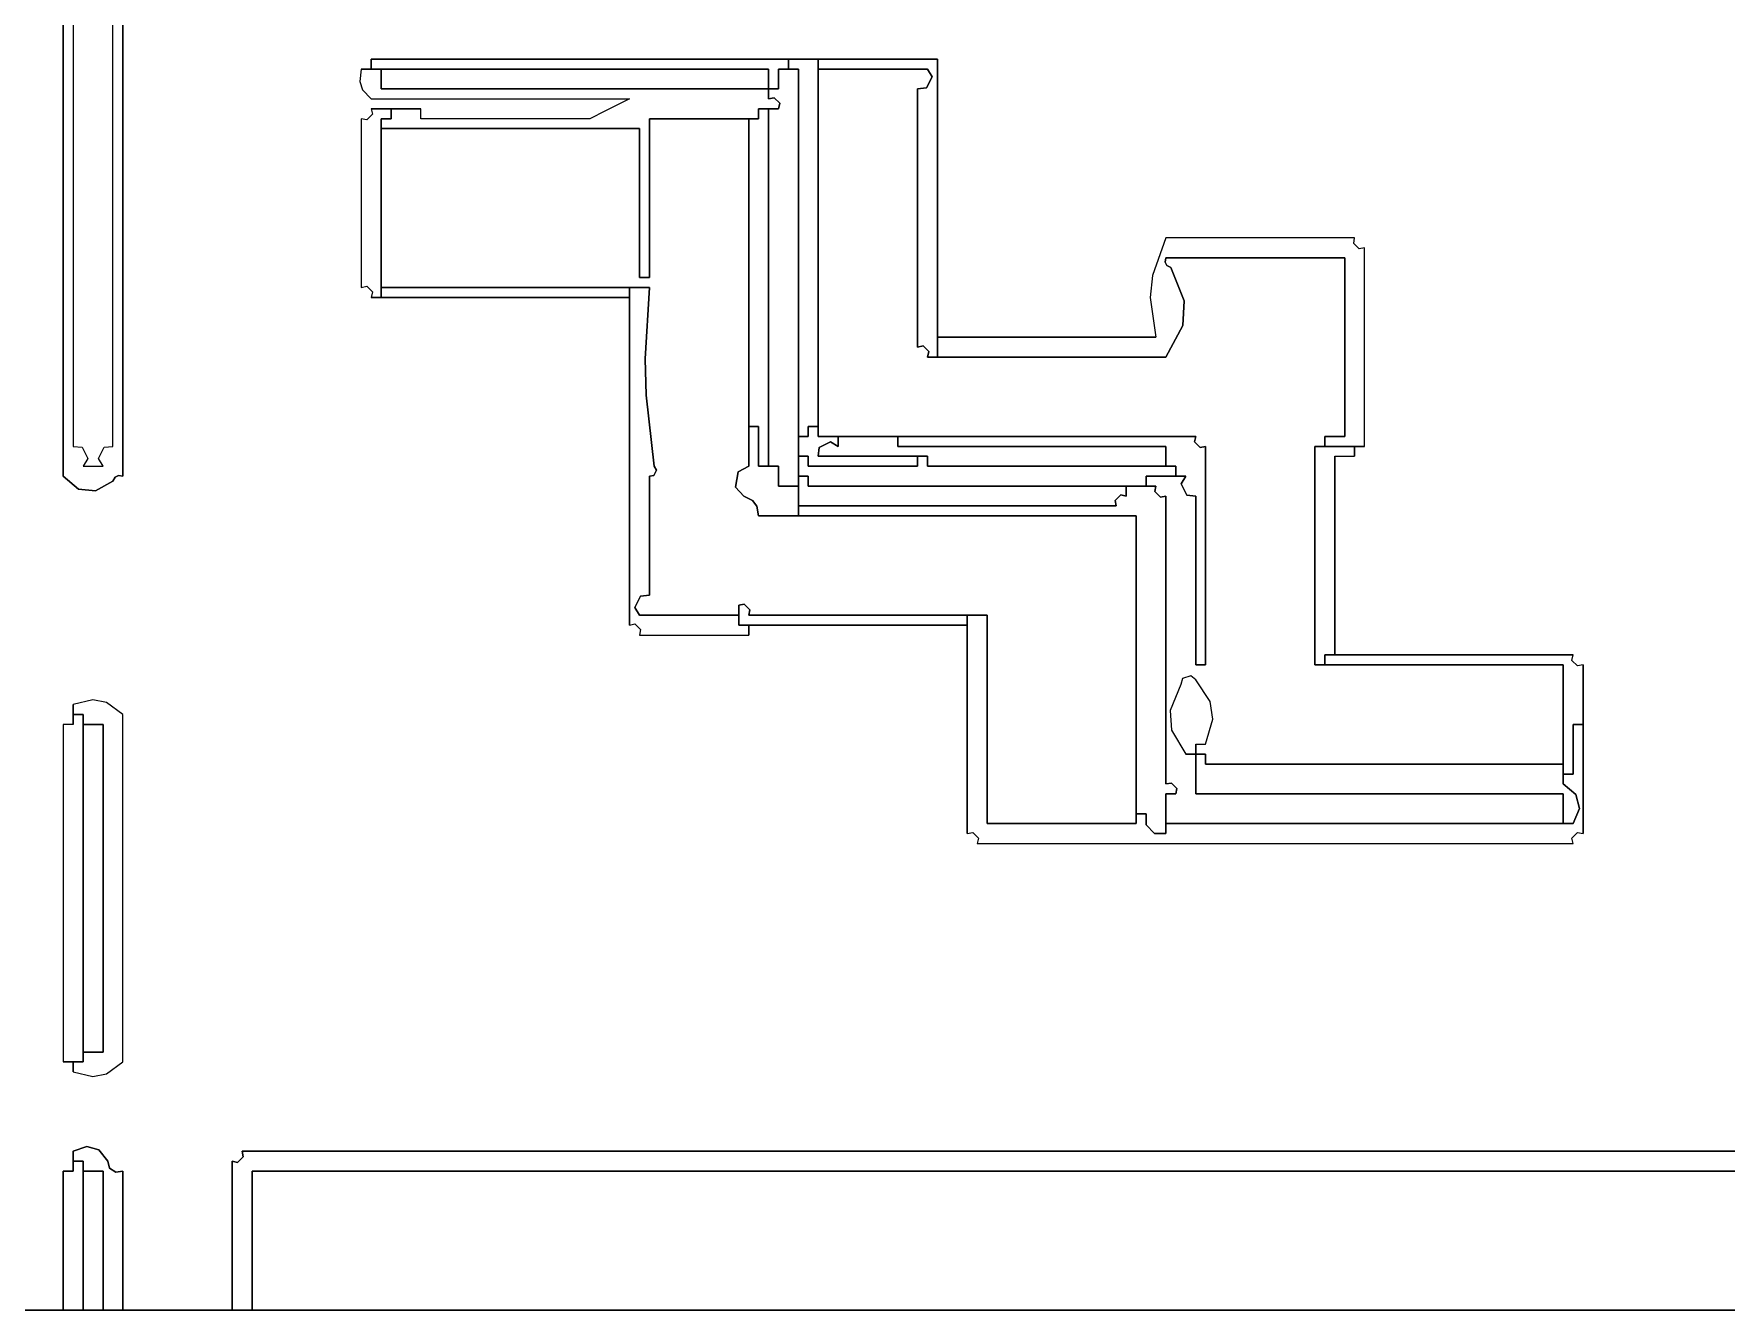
# Model space of a CAD drawing. Extents: x 0.01 to 7.89, y -0.01 to 3.53.
# Drawn here: x 1.445 to 3.812, y -0.014 to 1.772 of the extents above; entities that cross this region are included whole.
import ezdxf

# ---------------------------------------------------------------- set-up
doc = ezdxf.new("R2010")
doc.units = 0
doc.header["$LTSCALE"] = 0.40404
doc.layers.get('0').update_dxf_attribs({"linetype": 'CONTINUOUS'})

msp = doc.modelspace()

# ---------------------------------------------------------------- linework, layer by layer
for p, q in [((1.500342, 1.969893), (1.500342, 1.711501)), ((1.55591, 1.711501), (1.55591, 1.969893)), ((1.569802, 1.969893), (1.569802, 1.697609)), ((1.569802, 1.697609), (1.569802, 1.969893)), ((1.48645, 1.686495), (1.48645, 1.953223)), ((1.48645, 1.953223), (1.48645, 1.686495)), ((2.50057, 1.736507), (1.917103, 1.736507)), ((1.917103, 1.736507), (2.50057, 1.736507)), ((2.50057, 1.736507), (1.917103, 1.736507)), ((1.917103, 1.736507), (1.917103, 1.722615)), ((1.917103, 1.722615), (1.917103, 1.736507)), ((1.917103, 1.736507), (1.917103, 1.722615)), ((2.50057, 1.722615), (2.50057, 1.736507)), ((2.50057, 1.736507), (2.50057, 1.722615)), ((2.50057, 1.722615), (2.50057, 1.736507)), ((2.542246, 1.736507), (2.50057, 1.736507)), ((2.50057, 1.736507), (2.542246, 1.736507)), ((2.542246, 1.736507), (2.50057, 1.736507)), ((2.50057, 1.736507), (2.50057, 1.722615)), ((2.50057, 1.722615), (2.50057, 1.736507)), ((2.50057, 1.736507), (2.50057, 1.722615)), ((2.542246, 1.222501), (2.542246, 1.736507)), ((2.542246, 1.736507), (2.542246, 1.222501)), ((2.542246, 1.222501), (2.542246, 1.736507)), ((2.70895, 1.736507), (2.542246, 1.736507)), ((2.542246, 1.736507), (2.70895, 1.736507)), ((2.70895, 1.736507), (2.542246, 1.736507)), ((2.542246, 1.736507), (2.542246, 1.722615)), ((2.542246, 1.722615), (2.542246, 1.736507)), ((2.542246, 1.736507), (2.542246, 1.722615)), ((2.70895, 1.319745), (2.70895, 1.736507)), ((2.70895, 1.736507), (2.70895, 1.319745)), ((2.70895, 1.319745), (2.70895, 1.736507)), ((1.500342, 1.711501), (1.500342, 1.194717)), ((1.55591, 1.194717), (1.55591, 1.711501)), ((1.903211, 1.722615), (1.901228, 1.705155)), ((1.901228, 1.705155), (1.905041, 1.693716)), ((1.930995, 1.722615), (1.903211, 1.722615)), ((1.903211, 1.722615), (1.930995, 1.722615)), ((1.930995, 1.722615), (1.903211, 1.722615)), ((1.917103, 1.722615), (2.472785, 1.722615)), ((2.472785, 1.722615), (1.917103, 1.722615)), ((1.917103, 1.722615), (2.472785, 1.722615)), ((1.930995, 1.69483), (1.930995, 1.722615)), ((1.930995, 1.722615), (1.930995, 1.69483)), ((1.930995, 1.69483), (1.930995, 1.722615)), ((2.472785, 1.722615), (1.930995, 1.722615)), ((1.930995, 1.722615), (2.472785, 1.722615)), ((2.472785, 1.722615), (1.930995, 1.722615)), ((1.930995, 1.722615), (1.930995, 1.69483)), ((1.930995, 1.69483), (1.930995, 1.722615)), ((1.930995, 1.722615), (1.930995, 1.69483)), ((2.472785, 1.722615), (2.472785, 1.69483)), ((2.472785, 1.69483), (2.472785, 1.722615)), ((2.472785, 1.722615), (2.472785, 1.69483)), ((2.472785, 1.69483), (2.472785, 1.722615)), ((2.472785, 1.722615), (2.472785, 1.69483)), ((2.472785, 1.69483), (2.472785, 1.722615)), ((2.486678, 1.711501), (2.486678, 1.722615)), ((2.486678, 1.722615), (2.50057, 1.722615)), ((2.50057, 1.722615), (2.486678, 1.722615)), ((2.486678, 1.722615), (2.50057, 1.722615)), ((2.514462, 1.722615), (2.486678, 1.722615)), ((2.486678, 1.722615), (2.514462, 1.722615)), ((2.514462, 1.722615), (2.486678, 1.722615)), ((2.486678, 1.722615), (2.486678, 1.711501)), ((2.486678, 1.705944), (2.486678, 1.711501)), ((2.486678, 1.711501), (2.486678, 1.705944)), ((2.486678, 1.69483), (2.486678, 1.705944)), ((2.486678, 1.705944), (2.486678, 1.69483)), ((2.50057, 1.722615), (2.514462, 1.722615)), ((2.514462, 1.722615), (2.50057, 1.722615)), ((2.50057, 1.722615), (2.514462, 1.722615)), ((2.514462, 1.722615), (2.514462, 1.208609)), ((2.514462, 1.208609), (2.514462, 1.722615)), ((2.514462, 1.722615), (2.514462, 1.208609)), ((2.514462, 1.139148), (2.514462, 1.722615)), ((2.514462, 1.722615), (2.514462, 1.139148)), ((2.514462, 1.139148), (2.514462, 1.722615)), ((2.542246, 1.722615), (2.695058, 1.722615)), ((2.695058, 1.722615), (2.542246, 1.722615)), ((2.542246, 1.722615), (2.695058, 1.722615)), ((2.695058, 1.722615), (2.542246, 1.722615)), ((2.542246, 1.722615), (2.695058, 1.722615)), ((2.695058, 1.722615), (2.542246, 1.722615)), ((2.542246, 1.722615), (2.542246, 1.208609)), ((2.542246, 1.208609), (2.542246, 1.722615)), ((2.542246, 1.722615), (2.542246, 1.208609)), ((2.701408, 1.711934), (2.69352, 1.696159)), ((2.69352, 1.696159), (2.701408, 1.711934)), ((2.695058, 1.722615), (2.701408, 1.711934)), ((2.701408, 1.711934), (2.695058, 1.722615)), ((1.48645, 1.15304), (1.48645, 1.686495)), ((1.48645, 1.686495), (1.48645, 1.15304)), ((1.569802, 1.697609), (1.569802, 1.15304)), ((1.569802, 1.15304), (1.569802, 1.697609)), ((1.905041, 1.693716), (1.917103, 1.680938)), ((1.917103, 1.680938), (2.061581, 1.680938)), ((2.472785, 1.69483), (1.930995, 1.69483)), ((1.930995, 1.69483), (2.472785, 1.69483)), ((2.472785, 1.69483), (1.930995, 1.69483)), ((1.930995, 1.69483), (2.472785, 1.69483)), ((2.472785, 1.69483), (1.930995, 1.69483)), ((1.930995, 1.69483), (2.472785, 1.69483)), ((2.061581, 1.680938), (2.133819, 1.680938)), ((2.133819, 1.680938), (2.278297, 1.680938)), ((2.278297, 1.680938), (2.256069, 1.669825)), ((2.472785, 1.680938), (2.472785, 1.69483)), ((2.472785, 1.69483), (2.472785, 1.680938)), ((2.472785, 1.680938), (2.472785, 1.69483)), ((2.472785, 1.69483), (2.486678, 1.69483)), ((2.486678, 1.69483), (2.472785, 1.69483)), ((2.472785, 1.69483), (2.486678, 1.69483)), ((2.486678, 1.69483), (2.472785, 1.69483)), ((2.472785, 1.69483), (2.486678, 1.69483)), ((2.486678, 1.69483), (2.472785, 1.69483)), ((2.472785, 1.69483), (2.472785, 1.680938)), ((2.472785, 1.680938), (2.472785, 1.69483)), ((2.472785, 1.69483), (2.472785, 1.680938)), ((2.480464, 1.682612), (2.472785, 1.680938)), ((2.472785, 1.680938), (2.480464, 1.682612)), ((2.488351, 1.674725), (2.480464, 1.682612)), ((2.480464, 1.682612), (2.488351, 1.674725)), ((2.69352, 1.696159), (2.681166, 1.69483)), ((2.681166, 1.69483), (2.69352, 1.696159)), ((2.681166, 1.69483), (2.681166, 1.550353)), ((2.681166, 1.550353), (2.681166, 1.69483)), ((1.918777, 1.659368), (1.91089, 1.651481)), ((1.944887, 1.667046), (1.917103, 1.667046)), ((1.917103, 1.667046), (1.944887, 1.667046)), ((1.944887, 1.667046), (1.917103, 1.667046)), ((1.917103, 1.667046), (1.918777, 1.659368)), ((1.944887, 1.653154), (1.944887, 1.667046)), ((1.944887, 1.667046), (1.944887, 1.653154)), ((1.944887, 1.653154), (1.944887, 1.667046)), ((1.986564, 1.667046), (1.944887, 1.667046)), ((1.944887, 1.667046), (1.986564, 1.667046)), ((1.986564, 1.667046), (1.944887, 1.667046)), ((1.944887, 1.667046), (1.944887, 1.653154)), ((1.944887, 1.653154), (1.944887, 1.667046)), ((1.944887, 1.667046), (1.944887, 1.653154)), ((1.986564, 1.66149), (1.986564, 1.667046)), ((1.986564, 1.658711), (1.986564, 1.66149)), ((1.986564, 1.653154), (1.986564, 1.658711)), ((2.244956, 1.664268), (2.222729, 1.653154)), ((2.256069, 1.669825), (2.244956, 1.664268)), ((2.458893, 1.66149), (2.458893, 1.667046)), ((2.458893, 1.667046), (2.486678, 1.667046)), ((2.486678, 1.667046), (2.458893, 1.667046)), ((2.458893, 1.667046), (2.486678, 1.667046)), ((2.472785, 1.667046), (2.458893, 1.667046)), ((2.458893, 1.667046), (2.472785, 1.667046)), ((2.472785, 1.667046), (2.458893, 1.667046)), ((2.458893, 1.667046), (2.458893, 1.66149)), ((2.458893, 1.658711), (2.458893, 1.66149)), ((2.458893, 1.66149), (2.458893, 1.658711)), ((2.458893, 1.653154), (2.458893, 1.658711)), ((2.458893, 1.658711), (2.458893, 1.653154)), ((2.472785, 1.166932), (2.472785, 1.667046)), ((2.472785, 1.667046), (2.472785, 1.166932)), ((2.472785, 1.166932), (2.472785, 1.667046)), ((2.486678, 1.667046), (2.472785, 1.667046)), ((2.472785, 1.667046), (2.486678, 1.667046)), ((2.486678, 1.667046), (2.472785, 1.667046)), ((2.472785, 1.667046), (2.472785, 1.166932)), ((2.472785, 1.166932), (2.472785, 1.667046)), ((2.472785, 1.667046), (2.472785, 1.166932)), ((2.486678, 1.667046), (2.488351, 1.674725)), ((2.488351, 1.674725), (2.486678, 1.667046)), ((1.91089, 1.651481), (1.903211, 1.653154)), ((1.903211, 1.653154), (1.903211, 1.558688)), ((1.930995, 1.403097), (1.930995, 1.653154)), ((1.930995, 1.653154), (1.930995, 1.403097)), ((1.930995, 1.403097), (1.930995, 1.653154)), ((1.930995, 1.653154), (1.936552, 1.653154)), ((1.936552, 1.653154), (1.930995, 1.653154)), ((1.930995, 1.653154), (1.930995, 1.639262)), ((1.930995, 1.639262), (1.930995, 1.653154)), ((1.930995, 1.653154), (1.930995, 1.639262)), ((1.930995, 1.639262), (2.292189, 1.639262)), ((2.292189, 1.639262), (1.930995, 1.639262)), ((1.930995, 1.639262), (2.292189, 1.639262)), ((2.292189, 1.639262), (1.930995, 1.639262)), ((1.930995, 1.639262), (2.292189, 1.639262)), ((2.292189, 1.639262), (1.930995, 1.639262)), ((1.930995, 1.639262), (1.930995, 1.416989)), ((1.930995, 1.416989), (1.930995, 1.639262)), ((1.930995, 1.639262), (1.930995, 1.416989)), ((1.936552, 1.653154), (1.939331, 1.653154)), ((1.939331, 1.653154), (1.936552, 1.653154)), ((1.939331, 1.653154), (1.944887, 1.653154)), ((1.944887, 1.653154), (1.939331, 1.653154)), ((2.08103, 1.653154), (1.986564, 1.653154)), ((2.128263, 1.653154), (2.08103, 1.653154)), ((2.222729, 1.653154), (2.128263, 1.653154)), ((2.292189, 1.639262), (2.292189, 1.55591)), ((2.292189, 1.55591), (2.292189, 1.639262)), ((2.306081, 1.653154), (2.458893, 1.653154)), ((2.458893, 1.653154), (2.306081, 1.653154)), ((2.306081, 1.653154), (2.458893, 1.653154)), ((2.306081, 1.564245), (2.306081, 1.653154)), ((2.445001, 1.653154), (2.306081, 1.653154)), ((2.306081, 1.653154), (2.445001, 1.653154)), ((2.445001, 1.653154), (2.306081, 1.653154)), ((2.306081, 1.653154), (2.306081, 1.564245)), ((2.445001, 1.166932), (2.445001, 1.653154)), ((2.445001, 1.653154), (2.445001, 1.166932)), ((2.445001, 1.166932), (2.445001, 1.653154)), ((2.458893, 1.653154), (2.445001, 1.653154)), ((2.445001, 1.653154), (2.458893, 1.653154)), ((2.458893, 1.653154), (2.445001, 1.653154)), ((2.445001, 1.653154), (2.445001, 1.222501)), ((2.445001, 1.222501), (2.445001, 1.653154)), ((2.445001, 1.653154), (2.445001, 1.222501)), ((2.306081, 1.519791), (2.306081, 1.564245)), ((2.306081, 1.564245), (2.306081, 1.519791)), ((1.903211, 1.558688), (1.903211, 1.511455)), ((2.292189, 1.55591), (2.292189, 1.514234)), ((2.292189, 1.514234), (2.292189, 1.55591)), ((2.681166, 1.550353), (2.681166, 1.478114)), ((2.681166, 1.478114), (2.681166, 1.550353)), ((2.306081, 1.430881), (2.306081, 1.519791)), ((2.306081, 1.519791), (2.306081, 1.430881)), ((1.903211, 1.511455), (1.903211, 1.416989)), ((2.292189, 1.514234), (2.292189, 1.430881)), ((2.292189, 1.430881), (2.292189, 1.514234)), ((2.681166, 1.478114), (2.681166, 1.333637)), ((2.681166, 1.333637), (2.681166, 1.478114)), ((3.028468, 1.48645), (3.009705, 1.433851)), ((3.134047, 1.48645), (3.028468, 1.48645)), ((3.186837, 1.48645), (3.134047, 1.48645)), ((3.292417, 1.48645), (3.186837, 1.48645)), ((3.291101, 1.478702), (3.292417, 1.48645)), ((3.298561, 1.471242), (3.291101, 1.478702)), ((3.306309, 1.472558), (3.298561, 1.471242)), ((3.306309, 1.361421), (3.306309, 1.472558)), ((3.027623, 1.452511), (3.028468, 1.458666)), ((3.028468, 1.458666), (3.027623, 1.452511)), ((3.029983, 1.447791), (3.027623, 1.452511)), ((3.027623, 1.452511), (3.029983, 1.447791)), ((3.028468, 1.458666), (3.12849, 1.458666)), ((3.12849, 1.458666), (3.028468, 1.458666)), ((3.035414, 1.444774), (3.029983, 1.447791)), ((3.029983, 1.447791), (3.035414, 1.444774)), ((3.053892, 1.398218), (3.035414, 1.444774)), ((3.035414, 1.444774), (3.053892, 1.398218)), ((3.12849, 1.458666), (3.178502, 1.458666)), ((3.178502, 1.458666), (3.12849, 1.458666)), ((3.178502, 1.458666), (3.278525, 1.458666)), ((3.278525, 1.458666), (3.178502, 1.458666)), ((3.278525, 1.458666), (3.278525, 1.358643)), ((3.278525, 1.358643), (3.278525, 1.458666)), ((2.292189, 1.430881), (2.297746, 1.430881)), ((2.297746, 1.430881), (2.292189, 1.430881)), ((2.297746, 1.430881), (2.300524, 1.430881)), ((2.300524, 1.430881), (2.297746, 1.430881)), ((2.300524, 1.430881), (2.306081, 1.430881)), ((2.306081, 1.430881), (2.300524, 1.430881)), ((3.009705, 1.433851), (3.0066, 1.402802)), ((1.903211, 1.416989), (1.91089, 1.418663)), ((1.91089, 1.418663), (1.918777, 1.410776)), ((1.918777, 1.410776), (1.917103, 1.403097)), ((1.917103, 1.403097), (1.930995, 1.403097)), ((1.930995, 1.403097), (1.917103, 1.403097)), ((1.917103, 1.403097), (1.930995, 1.403097)), ((2.278297, 1.416989), (1.930995, 1.416989)), ((1.930995, 1.416989), (2.278297, 1.416989)), ((2.278297, 1.416989), (1.930995, 1.416989)), ((1.930995, 1.416989), (1.930995, 1.403097)), ((1.930995, 1.403097), (1.930995, 1.416989)), ((1.930995, 1.416989), (1.930995, 1.403097)), ((1.930995, 1.416989), (2.306081, 1.416989)), ((2.306081, 1.416989), (1.930995, 1.416989)), ((1.930995, 1.416989), (2.306081, 1.416989)), ((1.930995, 1.403097), (2.278297, 1.403097)), ((2.278297, 1.403097), (1.930995, 1.403097)), ((1.930995, 1.403097), (2.278297, 1.403097)), ((2.306081, 1.416989), (2.278297, 1.416989)), ((2.278297, 1.416989), (2.306081, 1.416989)), ((2.306081, 1.416989), (2.278297, 1.416989)), ((2.278297, 1.416989), (2.278297, 0.94466)), ((2.278297, 0.94466), (2.278297, 1.416989)), ((2.278297, 1.416989), (2.278297, 0.94466)), ((2.278297, 1.403097), (2.278297, 1.416989)), ((2.278297, 1.416989), (2.278297, 1.403097)), ((2.278297, 1.403097), (2.278297, 1.416989)), ((2.300082, 1.317108), (2.306081, 1.416989)), ((2.306081, 1.416989), (2.300082, 1.317108)), ((3.0066, 1.402802), (3.014576, 1.347529)), ((3.051989, 1.363967), (3.053892, 1.398218)), ((3.053892, 1.398218), (3.051989, 1.363967)), ((3.028468, 1.319745), (3.051989, 1.363967)), ((3.051989, 1.363967), (3.028468, 1.319745)), ((3.278525, 1.358643), (3.278525, 1.308631)), ((3.278525, 1.308631), (3.278525, 1.358643)), ((3.306309, 1.305853), (3.306309, 1.361421)), ((2.681166, 1.333637), (2.688845, 1.335311)), ((2.688845, 1.335311), (2.681166, 1.333637)), ((2.688845, 1.335311), (2.696732, 1.327423)), ((2.696732, 1.327423), (2.688845, 1.335311)), ((2.696732, 1.327423), (2.695058, 1.319745)), ((2.695058, 1.319745), (2.696732, 1.327423)), ((3.014576, 1.347529), (2.70895, 1.347529)), ((2.70895, 1.347529), (3.014576, 1.347529)), ((3.014576, 1.347529), (2.70895, 1.347529)), ((2.70895, 1.347529), (2.70895, 1.319745)), ((2.70895, 1.319745), (2.70895, 1.347529)), ((2.70895, 1.347529), (2.70895, 1.319745)), ((2.301493, 1.266327), (2.300082, 1.317108)), ((2.300082, 1.317108), (2.301493, 1.266327)), ((2.695058, 1.319745), (2.70895, 1.319745)), ((2.70895, 1.319745), (2.695058, 1.319745)), ((2.695058, 1.319745), (2.70895, 1.319745)), ((3.028468, 1.319745), (2.695058, 1.319745)), ((2.695058, 1.319745), (3.028468, 1.319745)), ((3.028468, 1.319745), (2.695058, 1.319745)), ((2.70895, 1.319745), (3.028468, 1.319745)), ((3.028468, 1.319745), (2.70895, 1.319745)), ((2.70895, 1.319745), (3.028468, 1.319745)), ((3.278525, 1.308631), (3.278525, 1.208609)), ((3.278525, 1.208609), (3.278525, 1.308631)), ((3.306309, 1.194717), (3.306309, 1.305853)), ((2.313027, 1.166932), (2.301493, 1.266327)), ((2.301493, 1.266327), (2.313027, 1.166932)), ((2.445001, 1.222501), (2.458893, 1.222501)), ((2.458893, 1.222501), (2.445001, 1.222501)), ((2.445001, 1.222501), (2.458893, 1.222501)), ((2.458893, 1.222501), (2.445001, 1.222501)), ((2.445001, 1.222501), (2.458893, 1.222501)), ((2.458893, 1.222501), (2.445001, 1.222501)), ((2.445001, 1.222501), (2.445001, 1.166932)), ((2.445001, 1.166932), (2.445001, 1.222501)), ((2.445001, 1.222501), (2.445001, 1.166932)), ((2.458893, 1.222501), (2.458893, 1.200273)), ((2.458893, 1.200273), (2.458893, 1.222501)), ((2.514462, 1.208609), (2.528354, 1.208609)), ((2.528354, 1.208609), (2.514462, 1.208609)), ((2.514462, 1.208609), (2.528354, 1.208609)), ((2.528354, 1.208609), (2.514462, 1.208609)), ((2.514462, 1.208609), (2.528354, 1.208609)), ((2.528354, 1.208609), (2.514462, 1.208609)), ((2.514462, 1.208609), (2.514462, 1.180825)), ((2.514462, 1.180825), (2.514462, 1.208609)), ((2.514462, 1.208609), (2.514462, 1.180825)), ((2.528354, 1.216944), (2.528354, 1.222501)), ((2.528354, 1.222501), (2.542246, 1.222501)), ((2.542246, 1.222501), (2.528354, 1.222501)), ((2.528354, 1.222501), (2.542246, 1.222501)), ((2.542246, 1.222501), (2.528354, 1.222501)), ((2.528354, 1.222501), (2.542246, 1.222501)), ((2.542246, 1.222501), (2.528354, 1.222501)), ((2.528354, 1.222501), (2.528354, 1.216944)), ((2.528354, 1.214165), (2.528354, 1.216944)), ((2.528354, 1.216944), (2.528354, 1.214165)), ((2.528354, 1.208609), (2.528354, 1.214165)), ((2.528354, 1.214165), (2.528354, 1.208609)), ((2.542246, 1.208609), (2.542246, 1.222501)), ((2.542246, 1.222501), (2.542246, 1.208609)), ((2.542246, 1.208609), (2.542246, 1.222501)), ((2.542246, 1.208609), (3.070144, 1.208609)), ((3.070144, 1.208609), (2.542246, 1.208609)), ((2.542246, 1.208609), (3.070144, 1.208609)), ((2.57003, 1.208609), (2.542246, 1.208609)), ((2.542246, 1.208609), (2.57003, 1.208609)), ((2.57003, 1.208609), (2.542246, 1.208609)), ((2.57003, 1.194717), (2.57003, 1.208609)), ((2.57003, 1.208609), (2.57003, 1.194717)), ((2.57003, 1.194717), (2.57003, 1.208609)), ((2.653382, 1.208609), (2.57003, 1.208609)), ((2.57003, 1.208609), (2.653382, 1.208609)), ((2.653382, 1.208609), (2.57003, 1.208609)), ((2.57003, 1.208609), (2.57003, 1.194717)), ((2.57003, 1.194717), (2.57003, 1.208609)), ((2.57003, 1.208609), (2.57003, 1.194717)), ((2.653382, 1.194717), (2.653382, 1.208609)), ((2.653382, 1.208609), (2.653382, 1.194717)), ((2.653382, 1.194717), (2.653382, 1.208609)), ((3.070144, 1.208609), (2.653382, 1.208609)), ((2.653382, 1.208609), (3.070144, 1.208609)), ((3.070144, 1.208609), (2.653382, 1.208609)), ((2.653382, 1.208609), (2.653382, 1.194717)), ((2.653382, 1.194717), (2.653382, 1.208609)), ((2.653382, 1.208609), (2.653382, 1.194717)), ((3.070144, 1.208609), (3.06847, 1.20093)), ((3.06847, 1.20093), (3.070144, 1.208609)), ((3.261854, 1.208609), (3.25074, 1.208609)), ((3.25074, 1.208609), (3.25074, 1.194717)), ((3.25074, 1.194717), (3.25074, 1.208609)), ((3.25074, 1.208609), (3.25074, 1.194717)), ((3.25074, 1.194717), (3.25074, 1.208609)), ((3.25074, 1.208609), (3.25074, 1.194717)), ((3.25074, 1.194717), (3.25074, 1.208609)), ((3.25074, 1.208609), (3.261854, 1.208609)), ((3.267411, 1.208609), (3.261854, 1.208609)), ((3.261854, 1.208609), (3.267411, 1.208609)), ((3.278525, 1.208609), (3.267411, 1.208609)), ((3.267411, 1.208609), (3.278525, 1.208609)), ((1.500342, 1.194717), (1.512696, 1.193388)), ((1.512696, 1.193388), (1.520583, 1.177613)), ((1.535668, 1.177613), (1.543556, 1.193388)), ((1.543556, 1.193388), (1.55591, 1.194717)), ((2.458893, 1.200273), (2.458893, 1.18916)), ((2.458893, 1.18916), (2.458893, 1.200273)), ((2.458893, 1.18916), (2.458893, 1.166932)), ((2.458893, 1.166932), (2.458893, 1.18916)), ((2.542246, 1.180825), (2.543575, 1.193179)), ((2.543575, 1.193179), (2.542246, 1.180825)), ((2.543575, 1.193179), (2.559349, 1.201066)), ((2.559349, 1.201066), (2.543575, 1.193179)), ((2.559349, 1.201066), (2.57003, 1.194717)), ((2.57003, 1.194717), (2.559349, 1.201066)), ((2.803416, 1.194717), (2.653382, 1.194717)), ((2.653382, 1.194717), (2.803416, 1.194717)), ((2.878433, 1.194717), (2.803416, 1.194717)), ((2.803416, 1.194717), (2.878433, 1.194717)), ((3.028468, 1.194717), (2.878433, 1.194717)), ((2.878433, 1.194717), (3.028468, 1.194717)), ((3.028468, 1.166932), (3.028468, 1.194717)), ((3.028468, 1.194717), (3.028468, 1.166932)), ((3.028468, 1.166932), (3.028468, 1.194717)), ((3.028468, 1.194717), (3.028468, 1.166932)), ((3.028468, 1.166932), (3.028468, 1.194717)), ((3.028468, 1.194717), (3.028468, 1.166932)), ((3.06847, 1.20093), (3.076358, 1.193043)), ((3.076358, 1.193043), (3.06847, 1.20093)), ((3.076358, 1.193043), (3.084036, 1.194717)), ((3.084036, 1.194717), (3.076358, 1.193043)), ((3.084036, 1.194717), (3.084036, 1.072467)), ((3.084036, 1.072467), (3.084036, 1.194717)), ((3.292417, 1.194717), (3.236848, 1.194717)), ((3.236848, 1.194717), (3.292417, 1.194717)), ((3.292417, 1.194717), (3.236848, 1.194717)), ((3.236848, 1.194717), (3.236848, 1.072467)), ((3.236848, 1.072467), (3.236848, 1.194717)), ((3.236848, 1.194717), (3.25074, 1.194717)), ((3.25074, 1.194717), (3.236848, 1.194717)), ((3.236848, 1.194717), (3.25074, 1.194717)), ((3.25074, 1.194717), (3.306309, 1.194717)), ((3.306309, 1.194717), (3.25074, 1.194717)), ((3.25074, 1.194717), (3.306309, 1.194717)), ((3.292417, 1.180825), (3.292417, 1.194717)), ((3.292417, 1.194717), (3.292417, 1.180825)), ((3.292417, 1.180825), (3.292417, 1.194717)), ((1.520583, 1.177613), (1.514234, 1.166932)), ((1.514234, 1.166932), (1.525347, 1.166932)), ((1.525347, 1.166932), (1.530904, 1.166932)), ((1.530904, 1.166932), (1.542018, 1.166932)), ((1.542018, 1.166932), (1.535668, 1.177613)), ((2.312255, 1.153733), (2.316178, 1.161578)), ((2.316178, 1.161578), (2.312255, 1.153733)), ((2.316178, 1.161578), (2.313027, 1.166932)), ((2.313027, 1.166932), (2.316178, 1.161578)), ((2.430099, 1.15896), (2.445001, 1.166932)), ((2.445001, 1.166932), (2.430099, 1.15896)), ((2.458893, 1.166932), (2.472785, 1.166932)), ((2.472785, 1.166932), (2.458893, 1.166932)), ((2.458893, 1.166932), (2.472785, 1.166932)), ((2.486678, 1.166932), (2.458893, 1.166932)), ((2.458893, 1.166932), (2.486678, 1.166932)), ((2.486678, 1.166932), (2.458893, 1.166932)), ((2.472785, 1.166932), (2.486678, 1.166932)), ((2.486678, 1.166932), (2.472785, 1.166932)), ((2.472785, 1.166932), (2.486678, 1.166932)), ((2.486678, 1.166932), (2.486678, 1.155819)), ((2.486678, 1.155819), (2.486678, 1.166932)), ((2.514462, 1.180825), (2.528354, 1.180825)), ((2.528354, 1.180825), (2.514462, 1.180825)), ((2.514462, 1.180825), (2.528354, 1.180825)), ((2.528354, 1.180825), (2.514462, 1.180825)), ((2.514462, 1.180825), (2.528354, 1.180825)), ((2.528354, 1.180825), (2.514462, 1.180825)), ((2.514462, 1.180825), (2.514462, 1.15304)), ((2.514462, 1.15304), (2.514462, 1.180825)), ((2.514462, 1.180825), (2.514462, 1.15304)), ((2.528354, 1.180825), (2.528354, 1.175268)), ((2.528354, 1.175268), (2.528354, 1.180825)), ((2.528354, 1.175268), (2.528354, 1.172489)), ((2.528354, 1.172489), (2.528354, 1.175268)), ((2.528354, 1.172489), (2.528354, 1.166932)), ((2.528354, 1.166932), (2.528354, 1.172489)), ((2.528354, 1.166932), (2.589479, 1.166932)), ((2.589479, 1.166932), (2.528354, 1.166932)), ((2.681166, 1.180825), (2.542246, 1.180825)), ((2.542246, 1.180825), (2.681166, 1.180825)), ((2.681166, 1.180825), (2.542246, 1.180825)), ((2.542246, 1.180825), (2.695058, 1.180825)), ((2.695058, 1.180825), (2.542246, 1.180825)), ((2.542246, 1.180825), (2.695058, 1.180825)), ((2.589479, 1.166932), (2.620041, 1.166932)), ((2.620041, 1.166932), (2.589479, 1.166932)), ((2.620041, 1.166932), (2.681166, 1.166932)), ((2.681166, 1.166932), (2.620041, 1.166932)), ((2.681166, 1.166932), (2.681166, 1.180825)), ((2.681166, 1.180825), (2.681166, 1.166932)), ((2.681166, 1.166932), (2.681166, 1.180825)), ((2.695058, 1.180825), (2.681166, 1.180825)), ((2.681166, 1.180825), (2.695058, 1.180825)), ((2.695058, 1.180825), (2.681166, 1.180825)), ((2.681166, 1.180825), (2.681166, 1.166932)), ((2.681166, 1.166932), (2.681166, 1.180825)), ((2.681166, 1.180825), (2.681166, 1.166932)), ((2.695058, 1.180825), (2.695058, 1.175268)), ((2.695058, 1.175268), (2.695058, 1.180825)), ((2.695058, 1.175268), (2.695058, 1.172489)), ((2.695058, 1.172489), (2.695058, 1.175268)), ((2.695058, 1.172489), (2.695058, 1.166932)), ((2.695058, 1.166932), (2.695058, 1.172489)), ((2.695058, 1.166932), (3.028468, 1.166932)), ((3.028468, 1.166932), (2.695058, 1.166932)), ((2.695058, 1.166932), (3.028468, 1.166932)), ((3.04236, 1.166932), (2.695058, 1.166932)), ((2.695058, 1.166932), (3.04236, 1.166932)), ((3.04236, 1.166932), (2.695058, 1.166932)), ((3.028468, 1.166932), (3.04236, 1.166932)), ((3.04236, 1.166932), (3.028468, 1.166932)), ((3.028468, 1.166932), (3.04236, 1.166932)), ((3.04236, 1.166932), (3.04236, 1.15304)), ((3.04236, 1.15304), (3.04236, 1.166932)), ((3.04236, 1.166932), (3.04236, 1.15304)), ((3.04236, 1.15304), (3.04236, 1.166932)), ((3.04236, 1.166932), (3.04236, 1.15304)), ((3.04236, 1.15304), (3.04236, 1.166932)), ((3.264632, 0.902983), (3.264632, 1.180825)), ((3.264632, 1.180825), (3.264632, 0.902983)), ((3.264632, 0.902983), (3.264632, 1.180825)), ((3.264632, 1.180825), (3.275746, 1.180825)), ((3.275746, 1.180825), (3.281303, 1.180825)), ((3.281303, 1.180825), (3.292417, 1.180825)), ((1.50755, 1.134752), (1.48645, 1.15304)), ((1.48645, 1.15304), (1.50755, 1.134752)), ((1.55591, 1.146094), (1.531606, 1.132347)), ((1.531606, 1.132347), (1.55591, 1.146094)), ((1.558927, 1.151525), (1.55591, 1.146094)), ((1.55591, 1.146094), (1.558927, 1.151525)), ((1.563647, 1.153885), (1.558927, 1.151525)), ((1.558927, 1.151525), (1.563647, 1.153885)), ((1.569802, 1.15304), (1.563647, 1.153885)), ((1.563647, 1.153885), (1.569802, 1.15304)), ((2.306081, 1.15304), (2.312255, 1.153733)), ((2.312255, 1.153733), (2.306081, 1.15304)), ((2.306081, 1.086359), (2.306081, 1.15304)), ((2.306081, 1.15304), (2.306081, 1.086359)), ((2.426544, 1.137631), (2.430099, 1.15896)), ((2.430099, 1.15896), (2.426544, 1.137631)), ((2.438055, 1.125256), (2.426544, 1.137631)), ((2.426544, 1.137631), (2.438055, 1.125256)), ((2.486678, 1.155819), (2.486678, 1.150262)), ((2.486678, 1.150262), (2.486678, 1.155819)), ((2.486678, 1.150262), (2.486678, 1.139148)), ((2.486678, 1.139148), (2.486678, 1.150262)), ((2.486678, 1.139148), (2.514462, 1.139148)), ((2.514462, 1.139148), (2.486678, 1.139148)), ((2.486678, 1.139148), (2.514462, 1.139148)), ((2.514462, 1.139148), (2.486678, 1.139148)), ((2.486678, 1.139148), (2.514462, 1.139148)), ((2.514462, 1.139148), (2.486678, 1.139148)), ((2.514462, 1.15304), (2.528354, 1.15304)), ((2.528354, 1.15304), (2.514462, 1.15304)), ((2.514462, 1.15304), (2.528354, 1.15304)), ((2.528354, 1.15304), (2.514462, 1.15304)), ((2.514462, 1.15304), (2.528354, 1.15304)), ((2.528354, 1.15304), (2.514462, 1.15304)), ((2.514462, 1.15304), (2.514462, 1.111364)), ((2.514462, 1.111364), (2.514462, 1.15304)), ((2.514462, 1.15304), (2.514462, 1.111364)), ((2.514462, 1.097472), (2.514462, 1.139148)), ((2.514462, 1.139148), (2.514462, 1.097472)), ((2.514462, 1.097472), (2.514462, 1.139148)), ((2.528354, 1.15304), (2.528354, 1.147484)), ((2.528354, 1.147484), (2.528354, 1.15304)), ((2.528354, 1.147484), (2.528354, 1.144705)), ((2.528354, 1.144705), (2.528354, 1.147484)), ((2.528354, 1.144705), (2.528354, 1.139148)), ((2.528354, 1.139148), (2.528354, 1.144705)), ((2.528354, 1.139148), (3.000683, 1.139148)), ((3.000683, 1.139148), (2.528354, 1.139148)), ((2.528354, 1.139148), (3.000683, 1.139148)), ((2.972899, 1.139148), (2.528354, 1.139148)), ((2.528354, 1.139148), (2.972899, 1.139148)), ((2.972899, 1.139148), (2.528354, 1.139148)), ((3.014576, 1.139148), (2.972899, 1.139148)), ((2.972899, 1.139148), (3.014576, 1.139148)), ((3.014576, 1.139148), (2.972899, 1.139148)), ((2.972899, 1.139148), (2.972899, 1.125256)), ((2.972899, 1.125256), (2.972899, 1.139148)), ((2.972899, 1.139148), (2.972899, 1.125256)), ((2.972899, 1.125256), (2.972899, 1.139148)), ((2.972899, 1.139148), (2.972899, 1.125256)), ((2.972899, 1.125256), (2.972899, 1.139148)), ((3.056252, 1.15304), (3.000683, 1.15304)), ((3.000683, 1.15304), (3.056252, 1.15304)), ((3.056252, 1.15304), (3.000683, 1.15304)), ((3.000683, 1.15304), (3.000683, 1.139148)), ((3.000683, 1.139148), (3.000683, 1.15304)), ((3.000683, 1.15304), (3.000683, 1.139148)), ((3.000683, 1.139148), (3.000683, 1.15304)), ((3.000683, 1.15304), (3.000683, 1.139148)), ((3.000683, 1.139148), (3.000683, 1.15304)), ((3.000683, 1.15304), (3.04236, 1.15304)), ((3.04236, 1.15304), (3.000683, 1.15304)), ((3.000683, 1.15304), (3.04236, 1.15304)), ((3.000683, 1.139148), (3.014576, 1.139148)), ((3.014576, 1.139148), (3.000683, 1.139148)), ((3.000683, 1.139148), (3.014576, 1.139148)), ((3.014576, 1.139148), (3.012902, 1.13147)), ((3.012902, 1.13147), (3.014576, 1.139148)), ((3.04236, 1.15304), (3.056252, 1.15304)), ((3.056252, 1.15304), (3.04236, 1.15304)), ((3.04236, 1.15304), (3.056252, 1.15304)), ((3.049902, 1.14236), (3.056252, 1.15304)), ((3.056252, 1.15304), (3.049902, 1.14236)), ((3.05779, 1.126585), (3.049902, 1.14236)), ((3.049902, 1.14236), (3.05779, 1.126585)), ((1.531606, 1.132347), (1.50755, 1.134752)), ((1.50755, 1.134752), (1.531606, 1.132347)), ((2.450557, 1.119199), (2.438055, 1.125256)), ((2.438055, 1.125256), (2.450557, 1.119199)), ((2.456578, 1.11117), (2.450557, 1.119199)), ((2.450557, 1.119199), (2.456578, 1.11117)), ((2.965221, 1.12693), (2.957334, 1.119043)), ((2.957334, 1.119043), (2.965221, 1.12693)), ((2.957334, 1.119043), (2.959007, 1.111364)), ((2.959007, 1.111364), (2.957334, 1.119043)), ((2.972899, 1.125256), (2.965221, 1.12693)), ((2.965221, 1.12693), (2.972899, 1.125256)), ((3.012902, 1.13147), (3.020789, 1.123583)), ((3.020789, 1.123583), (3.012902, 1.13147)), ((3.020789, 1.123583), (3.028468, 1.125256)), ((3.028468, 1.125256), (3.020789, 1.123583)), ((3.028468, 1.125256), (3.028468, 0.964108)), ((3.028468, 0.964108), (3.028468, 1.125256)), ((3.070144, 1.125256), (3.05779, 1.126585)), ((3.05779, 1.126585), (3.070144, 1.125256)), ((3.070144, 1.03079), (3.070144, 1.125256)), ((3.070144, 1.125256), (3.070144, 1.03079)), ((2.458893, 1.097472), (2.456578, 1.11117)), ((2.456578, 1.11117), (2.458893, 1.097472)), ((2.986791, 1.097472), (2.458893, 1.097472)), ((2.458893, 1.097472), (2.986791, 1.097472)), ((2.986791, 1.097472), (2.458893, 1.097472)), ((2.458893, 1.097472), (2.514462, 1.097472)), ((2.514462, 1.097472), (2.458893, 1.097472)), ((2.458893, 1.097472), (2.514462, 1.097472)), ((2.959007, 1.111364), (2.514462, 1.111364)), ((2.514462, 1.111364), (2.959007, 1.111364)), ((2.959007, 1.111364), (2.514462, 1.111364)), ((2.514462, 1.111364), (2.514462, 1.097472)), ((2.514462, 1.097472), (2.514462, 1.111364)), ((2.514462, 1.111364), (2.514462, 1.097472)), ((2.514462, 1.111364), (2.959007, 1.111364)), ((2.959007, 1.111364), (2.514462, 1.111364)), ((2.514462, 1.111364), (2.959007, 1.111364)), ((2.514462, 1.097472), (2.986791, 1.097472)), ((2.986791, 1.097472), (2.514462, 1.097472)), ((2.514462, 1.097472), (2.986791, 1.097472)), ((2.986791, 1.097472), (2.986791, 0.680711)), ((2.986791, 0.680711), (2.986791, 1.097472)), ((2.986791, 1.097472), (2.986791, 0.680711)), ((2.986791, 0.666819), (2.986791, 1.097472)), ((2.986791, 1.097472), (2.986791, 0.666819)), ((2.986791, 0.666819), (2.986791, 1.097472)), ((2.306081, 1.053018), (2.306081, 1.086359)), ((2.306081, 1.086359), (2.306081, 1.053018)), ((3.084036, 1.072467), (3.084036, 1.011341)), ((3.084036, 1.011341), (3.084036, 1.072467)), ((3.236848, 1.072467), (3.236848, 1.011341)), ((3.236848, 1.011341), (3.236848, 1.072467)), ((2.306081, 0.986336), (2.306081, 1.053018)), ((2.306081, 1.053018), (2.306081, 0.986336)), ((3.070144, 0.983557), (3.070144, 1.03079)), ((3.070144, 1.03079), (3.070144, 0.983557)), ((3.084036, 1.011341), (3.084036, 0.889091)), ((3.084036, 0.889091), (3.084036, 1.011341)), ((3.236848, 1.011341), (3.236848, 0.889091)), ((3.236848, 0.889091), (3.236848, 1.011341)), ((2.285839, 0.969232), (2.293727, 0.985007)), ((2.293727, 0.985007), (2.285839, 0.969232)), ((2.293727, 0.985007), (2.306081, 0.986336)), ((2.306081, 0.986336), (2.293727, 0.985007)), ((2.438788, 0.974117), (2.431109, 0.972444)), ((2.431109, 0.972444), (2.438788, 0.974117)), ((2.431109, 0.972444), (2.431109, 0.94466)), ((2.431109, 0.94466), (2.431109, 0.972444)), ((2.431109, 0.972444), (2.431109, 0.94466)), ((2.431109, 0.958552), (2.431109, 0.972444)), ((2.431109, 0.972444), (2.431109, 0.958552)), ((2.431109, 0.958552), (2.431109, 0.972444)), ((2.446675, 0.96623), (2.438788, 0.974117)), ((2.438788, 0.974117), (2.446675, 0.96623)), ((3.070144, 0.889091), (3.070144, 0.983557)), ((3.070144, 0.983557), (3.070144, 0.889091)), ((2.292189, 0.958552), (2.285839, 0.969232)), ((2.285839, 0.969232), (2.292189, 0.958552)), ((2.431109, 0.958552), (2.292189, 0.958552)), ((2.292189, 0.958552), (2.431109, 0.958552)), ((2.431109, 0.958552), (2.292189, 0.958552)), ((2.292189, 0.958552), (2.431109, 0.958552)), ((2.431109, 0.958552), (2.292189, 0.958552)), ((2.292189, 0.958552), (2.431109, 0.958552)), ((2.431109, 0.94466), (2.431109, 0.958552)), ((2.431109, 0.958552), (2.431109, 0.94466)), ((2.431109, 0.94466), (2.431109, 0.958552)), ((2.445001, 0.958552), (2.446675, 0.96623)), ((2.446675, 0.96623), (2.445001, 0.958552)), ((2.750627, 0.958552), (2.445001, 0.958552)), ((2.445001, 0.958552), (2.750627, 0.958552)), ((2.750627, 0.958552), (2.445001, 0.958552)), ((2.445001, 0.958552), (2.778411, 0.958552)), ((2.778411, 0.958552), (2.445001, 0.958552)), ((2.445001, 0.958552), (2.778411, 0.958552)), ((2.778411, 0.958552), (2.750627, 0.958552)), ((2.750627, 0.958552), (2.778411, 0.958552)), ((2.778411, 0.958552), (2.750627, 0.958552)), ((2.750627, 0.958552), (2.750627, 0.652926)), ((2.750627, 0.652926), (2.750627, 0.958552)), ((2.750627, 0.958552), (2.750627, 0.652926)), ((2.750627, 0.94466), (2.750627, 0.958552)), ((2.750627, 0.958552), (2.750627, 0.94466)), ((2.750627, 0.94466), (2.750627, 0.958552)), ((2.778411, 0.841858), (2.778411, 0.958552)), ((2.778411, 0.958552), (2.778411, 0.841858)), ((3.028468, 0.964108), (3.028468, 0.883535)), ((3.028468, 0.883535), (3.028468, 0.964108)), ((2.278297, 0.94466), (2.285975, 0.946333)), ((2.285975, 0.946333), (2.293862, 0.938446)), ((2.293862, 0.938446), (2.292189, 0.930768)), ((2.292189, 0.930768), (2.353314, 0.930768)), ((2.353314, 0.930768), (2.383876, 0.930768)), ((2.383876, 0.930768), (2.445001, 0.930768)), ((2.431109, 0.94466), (2.750627, 0.94466)), ((2.750627, 0.94466), (2.431109, 0.94466)), ((2.431109, 0.94466), (2.750627, 0.94466)), ((2.445001, 0.94466), (2.431109, 0.94466)), ((2.431109, 0.94466), (2.445001, 0.94466)), ((2.445001, 0.94466), (2.431109, 0.94466)), ((2.445001, 0.930768), (2.445001, 0.94466)), ((2.445001, 0.94466), (2.445001, 0.930768)), ((2.445001, 0.930768), (2.445001, 0.94466)), ((3.25074, 0.889091), (3.25074, 0.902983)), ((3.25074, 0.902983), (3.25074, 0.889091)), ((3.25074, 0.889091), (3.25074, 0.902983)), ((3.25074, 0.902983), (3.264632, 0.902983)), ((3.264632, 0.902983), (3.25074, 0.902983)), ((3.25074, 0.902983), (3.264632, 0.902983)), ((3.598042, 0.902983), (3.25074, 0.902983)), ((3.25074, 0.902983), (3.598042, 0.902983)), ((3.598042, 0.902983), (3.25074, 0.902983)), ((3.25074, 0.902983), (3.25074, 0.889091)), ((3.25074, 0.889091), (3.25074, 0.902983)), ((3.25074, 0.902983), (3.25074, 0.889091)), ((3.596368, 0.895305), (3.598042, 0.902983)), ((3.028468, 0.883535), (3.028468, 0.722387)), ((3.028468, 0.722387), (3.028468, 0.883535)), ((3.075701, 0.889091), (3.070144, 0.889091)), ((3.070144, 0.889091), (3.075701, 0.889091)), ((3.078479, 0.889091), (3.075701, 0.889091)), ((3.075701, 0.889091), (3.078479, 0.889091)), ((3.084036, 0.889091), (3.078479, 0.889091)), ((3.078479, 0.889091), (3.084036, 0.889091)), ((3.236848, 0.889091), (3.25074, 0.889091)), ((3.25074, 0.889091), (3.236848, 0.889091)), ((3.236848, 0.889091), (3.25074, 0.889091)), ((3.58415, 0.889091), (3.236848, 0.889091)), ((3.236848, 0.889091), (3.58415, 0.889091)), ((3.58415, 0.889091), (3.236848, 0.889091)), ((3.25074, 0.889091), (3.58415, 0.889091)), ((3.58415, 0.889091), (3.25074, 0.889091)), ((3.25074, 0.889091), (3.58415, 0.889091)), ((3.58415, 0.889091), (3.58415, 0.736279)), ((3.58415, 0.736279), (3.58415, 0.889091)), ((3.58415, 0.889091), (3.58415, 0.736279)), ((3.58415, 0.750171), (3.58415, 0.889091)), ((3.58415, 0.889091), (3.58415, 0.750171)), ((3.58415, 0.750171), (3.58415, 0.889091)), ((3.604256, 0.887418), (3.596368, 0.895305)), ((3.611934, 0.889091), (3.604256, 0.887418)), ((3.611934, 0.805739), (3.611934, 0.889091)), ((3.611934, 0.889091), (3.611934, 0.805739)), ((3.611934, 0.805739), (3.611934, 0.889091)), ((3.049306, 0.861307), (3.034503, 0.825229)), ((3.051471, 0.869822), (3.049306, 0.861307)), ((3.063302, 0.873766), (3.051471, 0.869822)), ((3.070144, 0.868253), (3.063302, 0.873766)), ((3.090427, 0.837855), (3.070144, 0.868253)), ((1.527917, 0.840039), (1.500342, 0.833523)), ((1.500342, 0.833523), (1.500342, 0.819631)), ((1.500342, 0.819631), (1.500342, 0.833523)), ((1.500342, 0.833523), (1.500342, 0.819631)), ((1.546854, 0.836252), (1.527917, 0.840039)), ((1.569802, 0.819631), (1.546854, 0.836252)), ((2.778411, 0.783512), (2.778411, 0.841858)), ((2.778411, 0.841858), (2.778411, 0.783512)), ((3.094244, 0.813044), (3.090427, 0.837855)), ((1.492007, 0.805739), (1.48645, 0.805739)), ((1.48645, 0.805739), (1.48645, 0.616807)), ((1.494785, 0.805739), (1.492007, 0.805739)), ((1.500342, 0.805739), (1.494785, 0.805739)), ((1.500342, 0.819631), (1.514234, 0.819631)), ((1.514234, 0.819631), (1.500342, 0.819631)), ((1.500342, 0.819631), (1.514234, 0.819631)), ((1.514234, 0.819631), (1.500342, 0.819631)), ((1.500342, 0.819631), (1.514234, 0.819631)), ((1.514234, 0.819631), (1.500342, 0.819631)), ((1.500342, 0.819631), (1.500342, 0.805739)), ((1.500342, 0.805739), (1.500342, 0.819631)), ((1.500342, 0.819631), (1.500342, 0.805739)), ((1.514234, 0.819631), (1.514234, 0.805739)), ((1.514234, 0.805739), (1.514234, 0.819631)), ((1.514234, 0.819631), (1.514234, 0.805739)), ((1.514234, 0.333409), (1.514234, 0.819631)), ((1.514234, 0.819631), (1.514234, 0.333409)), ((1.514234, 0.333409), (1.514234, 0.819631)), ((1.514234, 0.805739), (1.542018, 0.805739)), ((1.542018, 0.805739), (1.514234, 0.805739)), ((1.514234, 0.805739), (1.542018, 0.805739)), ((1.542018, 0.805739), (1.514234, 0.805739)), ((1.514234, 0.805739), (1.542018, 0.805739)), ((1.542018, 0.805739), (1.514234, 0.805739)), ((1.514234, 0.805739), (1.514234, 0.347301)), ((1.514234, 0.347301), (1.514234, 0.805739)), ((1.514234, 0.805739), (1.514234, 0.347301)), ((1.542018, 0.805739), (1.542018, 0.622364)), ((1.542018, 0.622364), (1.542018, 0.805739)), ((1.569802, 0.625142), (1.569802, 0.819631)), ((3.034503, 0.825229), (3.036472, 0.797671)), ((3.084036, 0.777955), (3.094244, 0.813044)), ((3.611934, 0.805739), (3.598042, 0.805739)), ((3.598042, 0.805739), (3.611934, 0.805739)), ((3.611934, 0.805739), (3.598042, 0.805739)), ((3.598042, 0.805739), (3.598042, 0.777955)), ((3.598042, 0.777955), (3.598042, 0.805739)), ((3.598042, 0.805739), (3.611934, 0.805739)), ((3.611934, 0.805739), (3.598042, 0.805739)), ((3.598042, 0.805739), (3.611934, 0.805739)), ((3.611934, 0.652926), (3.611934, 0.805739)), ((3.611934, 0.805739), (3.611934, 0.652926)), ((3.611934, 0.652926), (3.611934, 0.805739)), ((2.778411, 0.666819), (2.778411, 0.783512)), ((2.778411, 0.783512), (2.778411, 0.666819)), ((3.036472, 0.797671), (3.056252, 0.764063)), ((3.056252, 0.764063), (3.070144, 0.764063)), ((3.070144, 0.764063), (3.056252, 0.764063)), ((3.056252, 0.764063), (3.070144, 0.764063)), ((3.070144, 0.764063), (3.070144, 0.777955)), ((3.070144, 0.777955), (3.070144, 0.764063)), ((3.070144, 0.764063), (3.070144, 0.777955)), ((3.070144, 0.777955), (3.075701, 0.777955)), ((3.084036, 0.764063), (3.070144, 0.764063)), ((3.070144, 0.764063), (3.084036, 0.764063)), ((3.084036, 0.764063), (3.070144, 0.764063)), ((3.070144, 0.764063), (3.070144, 0.708495)), ((3.070144, 0.708495), (3.070144, 0.764063)), ((3.070144, 0.764063), (3.070144, 0.708495)), ((3.070144, 0.708495), (3.070144, 0.764063)), ((3.070144, 0.764063), (3.070144, 0.708495)), ((3.070144, 0.708495), (3.070144, 0.764063)), ((3.070144, 0.764063), (3.084036, 0.764063)), ((3.084036, 0.764063), (3.070144, 0.764063)), ((3.070144, 0.764063), (3.084036, 0.764063)), ((3.075701, 0.777955), (3.078479, 0.777955)), ((3.078479, 0.777955), (3.084036, 0.777955)), ((3.084036, 0.758506), (3.084036, 0.764063)), ((3.084036, 0.764063), (3.084036, 0.758506)), ((3.084036, 0.755728), (3.084036, 0.758506)), ((3.084036, 0.758506), (3.084036, 0.755728)), ((3.598042, 0.777955), (3.598042, 0.764063)), ((3.598042, 0.764063), (3.598042, 0.777955)), ((3.598042, 0.764063), (3.598042, 0.736279)), ((3.598042, 0.736279), (3.598042, 0.764063)), ((3.084036, 0.750171), (3.084036, 0.755728)), ((3.084036, 0.755728), (3.084036, 0.750171)), ((3.58415, 0.750171), (3.084036, 0.750171)), ((3.084036, 0.750171), (3.58415, 0.750171)), ((3.58415, 0.750171), (3.084036, 0.750171)), ((3.084036, 0.750171), (3.58415, 0.750171)), ((3.58415, 0.750171), (3.084036, 0.750171)), ((3.084036, 0.750171), (3.58415, 0.750171)), ((3.58415, 0.722387), (3.58415, 0.750171)), ((3.58415, 0.750171), (3.58415, 0.722387)), ((3.58415, 0.722387), (3.58415, 0.750171)), ((3.598042, 0.736279), (3.58415, 0.736279)), ((3.58415, 0.736279), (3.598042, 0.736279)), ((3.598042, 0.736279), (3.58415, 0.736279)), ((3.58415, 0.736279), (3.58415, 0.722387)), ((3.58415, 0.722387), (3.58415, 0.736279)), ((3.58415, 0.736279), (3.58415, 0.722387)), ((3.58415, 0.736279), (3.598042, 0.736279)), ((3.598042, 0.736279), (3.58415, 0.736279)), ((3.58415, 0.736279), (3.598042, 0.736279)), ((3.028468, 0.722387), (3.036215, 0.723702)), ((3.036215, 0.723702), (3.028468, 0.722387)), ((3.036215, 0.723702), (3.043675, 0.716242)), ((3.043675, 0.716242), (3.036215, 0.723702)), ((3.043675, 0.716242), (3.04236, 0.708495)), ((3.04236, 0.708495), (3.043675, 0.716242)), ((3.58415, 0.722387), (3.601812, 0.707794)), ((3.601812, 0.707794), (3.58415, 0.722387)), ((3.034024, 0.708495), (3.028468, 0.708495)), ((3.028468, 0.708495), (3.028468, 0.666819)), ((3.028468, 0.666819), (3.028468, 0.708495)), ((3.028468, 0.708495), (3.028468, 0.666819)), ((3.028468, 0.652926), (3.028468, 0.708495)), ((3.028468, 0.708495), (3.028468, 0.652926)), ((3.028468, 0.652926), (3.028468, 0.708495)), ((3.028468, 0.708495), (3.034024, 0.708495)), ((3.036803, 0.708495), (3.034024, 0.708495)), ((3.034024, 0.708495), (3.036803, 0.708495)), ((3.04236, 0.708495), (3.036803, 0.708495)), ((3.036803, 0.708495), (3.04236, 0.708495)), ((3.070144, 0.708495), (3.275746, 0.708495)), ((3.275746, 0.708495), (3.070144, 0.708495)), ((3.275746, 0.708495), (3.378547, 0.708495)), ((3.378547, 0.708495), (3.275746, 0.708495)), ((3.378547, 0.708495), (3.58415, 0.708495)), ((3.58415, 0.708495), (3.378547, 0.708495)), ((3.58415, 0.708495), (3.58415, 0.666819)), ((3.58415, 0.666819), (3.58415, 0.708495)), ((3.58415, 0.708495), (3.58415, 0.666819)), ((3.58415, 0.666819), (3.58415, 0.708495)), ((3.58415, 0.708495), (3.58415, 0.666819)), ((3.58415, 0.666819), (3.58415, 0.708495)), ((3.606759, 0.688007), (3.598042, 0.666819)), ((3.598042, 0.666819), (3.606759, 0.688007)), ((3.601812, 0.707794), (3.606759, 0.688007)), ((3.606759, 0.688007), (3.601812, 0.707794)), ((2.861763, 0.666819), (2.778411, 0.666819)), ((2.778411, 0.666819), (2.861763, 0.666819)), ((2.903439, 0.666819), (2.861763, 0.666819)), ((2.861763, 0.666819), (2.903439, 0.666819)), ((2.986791, 0.666819), (2.903439, 0.666819)), ((2.903439, 0.666819), (2.986791, 0.666819)), ((3.000683, 0.680711), (2.986791, 0.680711)), ((2.986791, 0.680711), (3.000683, 0.680711)), ((3.000683, 0.680711), (2.986791, 0.680711)), ((2.986791, 0.680711), (2.986791, 0.666819)), ((2.986791, 0.666819), (2.986791, 0.680711)), ((2.986791, 0.680711), (2.986791, 0.666819)), ((2.986791, 0.680711), (3.000683, 0.680711)), ((3.000683, 0.680711), (2.986791, 0.680711)), ((2.986791, 0.680711), (3.000683, 0.680711)), ((3.00071, 0.664994), (3.000683, 0.680711)), ((3.000683, 0.680711), (3.00071, 0.664994)), ((3.012751, 0.652953), (3.00071, 0.664994)), ((3.00071, 0.664994), (3.012751, 0.652953)), ((3.598042, 0.666819), (3.028468, 0.666819)), ((3.028468, 0.666819), (3.598042, 0.666819)), ((3.598042, 0.666819), (3.028468, 0.666819)), ((3.028468, 0.666819), (3.028468, 0.652926)), ((3.028468, 0.652926), (3.028468, 0.666819)), ((3.028468, 0.666819), (3.028468, 0.652926)), ((3.028468, 0.666819), (3.58415, 0.666819)), ((3.58415, 0.666819), (3.028468, 0.666819)), ((3.028468, 0.666819), (3.58415, 0.666819)), ((3.58415, 0.666819), (3.598042, 0.666819)), ((3.598042, 0.666819), (3.58415, 0.666819)), ((3.58415, 0.666819), (3.598042, 0.666819)), ((2.750627, 0.652926), (2.758305, 0.6546)), ((2.758305, 0.6546), (2.766192, 0.646713)), ((2.766192, 0.646713), (2.764519, 0.639034)), ((2.764519, 0.639034), (3.097928, 0.639034)), ((3.028468, 0.652926), (3.012751, 0.652953)), ((3.012751, 0.652953), (3.028468, 0.652926)), ((3.097928, 0.639034), (3.264632, 0.639034)), ((3.264632, 0.639034), (3.598042, 0.639034)), ((3.596368, 0.646713), (3.604256, 0.6546)), ((3.598042, 0.639034), (3.596368, 0.646713)), ((3.604256, 0.6546), (3.611934, 0.652926)), ((1.48645, 0.616807), (1.48645, 0.522341)), ((1.542018, 0.622364), (1.542018, 0.530676)), ((1.542018, 0.530676), (1.542018, 0.622364)), ((1.569802, 0.527898), (1.569802, 0.625142)), ((1.48645, 0.522341), (1.48645, 0.333409)), ((1.542018, 0.530676), (1.542018, 0.347301)), ((1.542018, 0.347301), (1.542018, 0.530676)), ((1.569802, 0.333409), (1.569802, 0.527898)), ((1.48645, 0.333409), (1.514234, 0.333409)), ((1.514234, 0.333409), (1.48645, 0.333409)), ((1.48645, 0.333409), (1.514234, 0.333409)), ((1.514234, 0.333409), (1.500342, 0.333409)), ((1.500342, 0.333409), (1.514234, 0.333409)), ((1.514234, 0.333409), (1.500342, 0.333409)), ((1.500342, 0.333409), (1.500342, 0.319517)), ((1.500342, 0.319517), (1.500342, 0.333409)), ((1.500342, 0.333409), (1.500342, 0.319517)), ((1.542018, 0.347301), (1.514234, 0.347301)), ((1.514234, 0.347301), (1.542018, 0.347301)), ((1.542018, 0.347301), (1.514234, 0.347301)), ((1.514234, 0.347301), (1.514234, 0.333409)), ((1.514234, 0.333409), (1.514234, 0.347301)), ((1.514234, 0.347301), (1.514234, 0.333409)), ((1.514234, 0.347301), (1.542018, 0.347301)), ((1.542018, 0.347301), (1.514234, 0.347301)), ((1.514234, 0.347301), (1.542018, 0.347301)), ((1.546854, 0.316789), (1.569802, 0.333409)), ((1.500342, 0.319517), (1.527917, 0.313001)), ((1.527917, 0.313001), (1.546854, 0.316789)), ((1.500342, 0.208381), (1.51943, 0.215072)), ((1.51943, 0.215072), (1.500342, 0.208381)), ((1.51943, 0.215072), (1.536291, 0.210254)), ((1.536291, 0.210254), (1.51943, 0.215072)), ((1.500342, 0.180597), (1.500342, 0.208381)), ((1.500342, 0.208381), (1.500342, 0.180597)), ((1.500342, 0.180597), (1.500342, 0.208381)), ((1.500342, 0.208381), (1.500342, 0.194489)), ((1.500342, 0.194489), (1.500342, 0.208381)), ((1.500342, 0.208381), (1.500342, 0.194489)), ((1.500342, 0.194489), (1.514234, 0.194489)), ((1.514234, 0.194489), (1.500342, 0.194489)), ((1.500342, 0.194489), (1.514234, 0.194489)), ((1.514234, 0.194489), (1.500342, 0.194489)), ((1.500342, 0.194489), (1.514234, 0.194489)), ((1.514234, 0.194489), (1.500342, 0.194489)), ((1.500342, 0.194489), (1.500342, 0.180597)), ((1.500342, 0.180597), (1.500342, 0.194489)), ((1.500342, 0.194489), (1.500342, 0.180597)), ((1.514234, 0.194489), (1.514234, 0.180597)), ((1.514234, 0.180597), (1.514234, 0.194489)), ((1.514234, 0.194489), (1.514234, 0.180597)), ((1.514234, -0.013892), (1.514234, 0.194489)), ((1.514234, 0.194489), (1.514234, -0.013892)), ((1.514234, -0.013892), (1.514234, 0.194489)), ((1.536291, 0.210254), (1.548964, 0.194489)), ((1.548964, 0.194489), (1.536291, 0.210254)), ((1.548964, 0.194489), (1.551263, 0.184739)), ((1.551263, 0.184739), (1.548964, 0.194489)), ((1.722615, -0.013892), (1.722615, 0.194489)), ((1.722615, 0.194489), (1.722615, -0.013892)), ((1.722615, -0.013892), (1.722615, 0.194489)), ((1.722615, 0.194489), (1.730293, 0.192815)), ((1.730293, 0.192815), (1.722615, 0.194489)), ((1.722615, 0.194489), (1.722615, -0.013892)), ((1.722615, -0.013892), (1.722615, 0.194489)), ((1.722615, 0.194489), (1.722615, -0.013892)), ((1.730293, 0.192815), (1.73818, 0.200703)), ((1.73818, 0.200703), (1.730293, 0.192815)), ((1.73818, 0.200703), (1.736507, 0.208381)), ((1.736507, 0.208381), (2.608928, 0.208381)), ((2.608928, 0.208381), (1.736507, 0.208381)), ((1.736507, 0.208381), (1.73818, 0.200703)), ((2.608928, 0.208381), (3.045138, 0.208381)), ((3.045138, 0.208381), (2.608928, 0.208381)), ((3.045138, 0.208381), (3.917559, 0.208381)), ((3.917559, 0.208381), (3.045138, 0.208381)), ((1.48645, -0.013892), (1.48645, 0.180597)), ((1.48645, 0.180597), (1.48645, -0.013892)), ((1.48645, -0.013892), (1.48645, 0.180597)), ((1.48645, 0.180597), (1.492007, 0.180597)), ((1.492007, 0.180597), (1.48645, 0.180597)), ((1.48645, 0.180597), (1.48645, -0.013892)), ((1.48645, -0.013892), (1.48645, 0.180597)), ((1.48645, 0.180597), (1.48645, -0.013892)), ((1.492007, 0.180597), (1.494785, 0.180597)), ((1.494785, 0.180597), (1.492007, 0.180597)), ((1.494785, 0.180597), (1.500342, 0.180597)), ((1.500342, 0.180597), (1.494785, 0.180597)), ((1.514234, 0.180597), (1.542018, 0.180597)), ((1.542018, 0.180597), (1.514234, 0.180597)), ((1.514234, 0.180597), (1.542018, 0.180597)), ((1.542018, 0.180597), (1.514234, 0.180597)), ((1.514234, 0.180597), (1.542018, 0.180597)), ((1.542018, 0.180597), (1.514234, 0.180597)), ((1.514234, 0.180597), (1.514234, -0.013892)), ((1.514234, -0.013892), (1.514234, 0.180597)), ((1.514234, 0.180597), (1.514234, -0.013892)), ((1.542018, 0.180597), (1.542018, -0.013892)), ((1.542018, -0.013892), (1.542018, 0.180597)), ((1.542018, 0.180597), (1.542018, -0.013892)), ((1.542018, -0.013892), (1.542018, 0.180597)), ((1.542018, 0.180597), (1.542018, -0.013892)), ((1.542018, -0.013892), (1.542018, 0.180597)), ((1.551263, 0.184739), (1.559917, 0.178969)), ((1.559917, 0.178969), (1.551263, 0.184739)), ((1.559917, 0.178969), (1.569802, 0.180597)), ((1.569802, 0.180597), (1.559917, 0.178969)), ((1.569802, 0.180597), (1.569802, -0.013892)), ((1.569802, -0.013892), (1.569802, 0.180597)), ((1.569802, 0.180597), (1.569802, -0.013892)), ((1.569802, -0.013892), (1.569802, 0.180597)), ((1.569802, 0.180597), (1.569802, -0.013892)), ((1.569802, -0.013892), (1.569802, 0.180597)), ((1.750399, -0.013892), (1.750399, 0.180597)), ((1.750399, 0.180597), (1.750399, -0.013892)), ((1.750399, -0.013892), (1.750399, 0.180597)), ((1.750399, 0.180597), (2.617263, 0.180597)), ((2.617263, 0.180597), (1.750399, 0.180597)), ((1.750399, 0.180597), (1.750399, -0.013892)), ((1.750399, -0.013892), (1.750399, 0.180597)), ((1.750399, 0.180597), (1.750399, -0.013892)), ((2.617263, 0.180597), (3.050695, 0.180597)), ((3.050695, 0.180597), (2.617263, 0.180597)), ((3.050695, 0.180597), (3.917559, 0.180597)), ((3.917559, 0.180597), (3.050695, 0.180597)), ((0.013892, -0.013892), (1.48645, -0.013892)), ((1.48645, -0.013892), (0.013892, -0.013892)), ((0.013892, -0.013892), (1.48645, -0.013892)), ((1.48645, -0.013892), (1.514234, -0.013892)), ((1.514234, -0.013892), (1.48645, -0.013892)), ((1.48645, -0.013892), (1.514234, -0.013892)), ((1.514234, -0.013892), (1.542018, -0.013892)), ((1.542018, -0.013892), (1.514234, -0.013892)), ((1.514234, -0.013892), (1.542018, -0.013892)), ((1.542018, -0.013892), (1.569802, -0.013892)), ((1.569802, -0.013892), (1.542018, -0.013892)), ((1.542018, -0.013892), (1.569802, -0.013892)), ((1.569802, -0.013892), (1.722615, -0.013892)), ((1.722615, -0.013892), (1.569802, -0.013892)), ((1.569802, -0.013892), (1.722615, -0.013892)), ((1.722615, -0.013892), (1.750399, -0.013892)), ((1.750399, -0.013892), (1.722615, -0.013892)), ((1.722615, -0.013892), (1.750399, -0.013892)), ((1.750399, -0.013892), (3.903667, -0.013892)), ((3.903667, -0.013892), (1.750399, -0.013892)), ((1.750399, -0.013892), (3.903667, -0.013892))]:
    msp.add_line(p, q)

doc.saveas('drawing.dxf')
